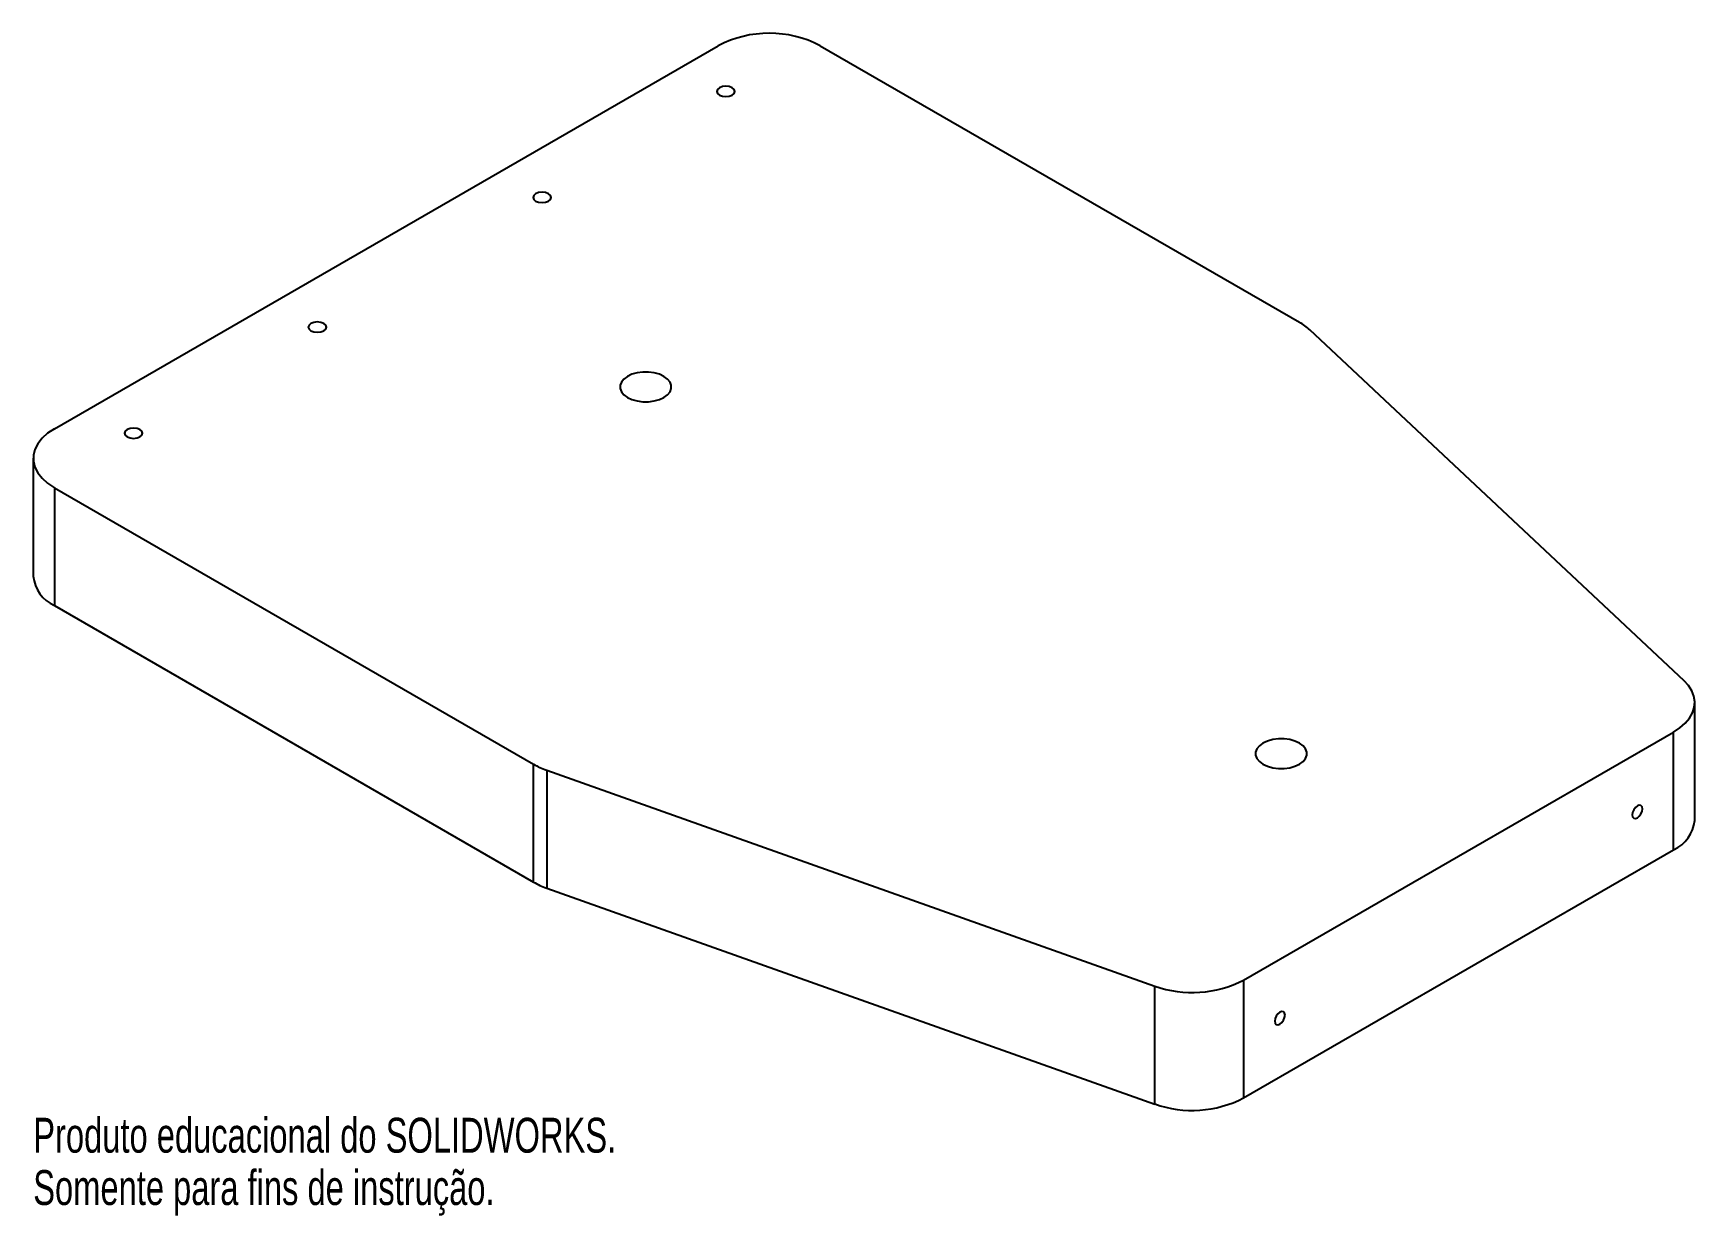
# Paper-space layout '_Isométrica' of a CAD drawing. Header units: millimetres. Extents: x -49 to 181, y -123 to 41.
import ezdxf

# ---------------------------------------------------------------- set-up
doc = ezdxf.new("R2010")
doc.units = ezdxf.units.MM
doc.styles.add('SLDTEXTSTYLE0', font='TXT', dxfattribs={"width": 0.7})

psp = doc.layouts.new('_Isométrica')

# ---------------------------------------------------------------- linework, layer by layer
at = {"color": 7, "linetype": 'Continuous', "lineweight": 25}
for p, q in [((-45.96, -14.29), (45.96, 38.78)), ((60.1, 38.78), (126.45, 0.48)), ((179.71, -49.18), (127.89, -0.58)), ((-48.89, -18.37), (-48.89, -34.7)), ((-45.96, -22.45), (20.38, -60.75)), ((-45.96, -22.45), (-45.96, -38.78)), ((-45.96, -38.78), (20.38, -77.08)), ((181.19, -68.54), (181.19, -52.21)), ((118.72, -90.66), (178.26, -56.29)), ((178.26, -72.62), (178.26, -56.29)), ((20.38, -77.08), (20.38, -60.75)), ((22.21, -61.58), (106.41, -91.5)), ((22.21, -61.58), (22.21, -77.91)), ((118.72, -106.99), (178.26, -72.62)), ((22.21, -77.91), (106.41, -107.83)), ((106.41, -107.83), (106.41, -91.5)), ((118.72, -90.66), (118.72, -106.99))]:
    psp.add_line(p, q, dxfattribs=at)
at = {"color": 7, "linetype": 'Continuous', "lineweight": 25, "flags": 128}
for points in [[(46.14, 31.94), (46.54, 31.79), (47.02, 31.73), (47.5, 31.79), (47.91, 31.94), (48.18, 32.18), (48.27, 32.45), (48.18, 32.73), (47.91, 32.96), (47.5, 33.12), (47.02, 33.18), (46.54, 33.12), (46.14, 32.96), (45.87, 32.73), (45.77, 32.45), (45.87, 32.18), (46.14, 31.94)], [(20.68, 17.25), (21.09, 17.09), (21.57, 17.04), (22.05, 17.09), (22.45, 17.25), (22.72, 17.48), (22.82, 17.76), (22.72, 18.04), (22.45, 18.27), (22.05, 18.43), (21.57, 18.48), (21.09, 18.43), (20.68, 18.27), (20.41, 18.04), (20.32, 17.76), (20.41, 17.48), (20.68, 17.25)], [(-10.43, -0.71), (-10.02, -0.87), (-9.55, -0.92), (-9.07, -0.87), (-8.66, -0.71), (-8.39, -0.48), (-8.3, -0.2), (-8.39, 0.07), (-8.66, 0.31), (-9.07, 0.46), (-9.55, 0.52), (-10.02, 0.46), (-10.43, 0.31), (-10.7, 0.07), (-10.8, -0.2), (-10.7, -0.48), (-10.43, -0.71)], [(33.4, -9.95), (34.02, -10.23), (34.74, -10.43), (35.52, -10.54), (36.32, -10.54), (37.1, -10.43), (37.82, -10.23), (38.45, -9.95), (38.95, -9.59), (39.29, -9.17), (39.47, -8.72), (39.47, -8.26), (39.29, -7.81), (38.95, -7.39), (38.45, -7.03), (37.82, -6.74), (37.1, -6.54), (36.32, -6.44), (35.52, -6.44), (34.74, -6.54), (34.02, -6.74), (33.4, -7.03), (32.9, -7.39), (32.55, -7.81), (32.37, -8.26), (32.37, -8.72), (32.55, -9.17), (32.9, -9.59), (33.4, -9.95)], [(-45.96, -14.29), (-46.9, -14.91), (-47.67, -15.6), (-48.26, -16.35), (-48.66, -17.14), (-48.87, -17.96), (-48.87, -18.78), (-48.66, -19.59), (-48.26, -20.38), (-47.67, -21.13), (-46.9, -21.83), (-45.96, -22.45)], [(-35.89, -15.41), (-35.48, -15.56), (-35, -15.62), (-34.52, -15.56), (-34.12, -15.41), (-33.85, -15.17), (-33.75, -14.9), (-33.85, -14.62), (-34.12, -14.39), (-34.52, -14.23), (-35, -14.18), (-35.48, -14.23), (-35.89, -14.39), (-36.16, -14.62), (-36.25, -14.9), (-36.16, -15.17), (-35.89, -15.41)], [(178.26, -56.29), (179.14, -55.71), (179.88, -55.07), (180.46, -54.37), (180.88, -53.64), (181.12, -52.88), (181.19, -52.11), (181.08, -51.34), (180.79, -50.59), (180.33, -49.86), (179.71, -49.18)], [(121.4, -60.75), (122.03, -61.04), (122.75, -61.24), (123.53, -61.34), (124.33, -61.34), (125.11, -61.24), (125.83, -61.04), (126.45, -60.75), (126.95, -60.39), (127.3, -59.97), (127.48, -59.52), (127.48, -59.06), (127.3, -58.61), (126.95, -58.2), (126.45, -57.84), (125.83, -57.55), (125.11, -57.35), (124.33, -57.25), (123.53, -57.25), (122.75, -57.35), (122.03, -57.55), (121.4, -57.84), (120.9, -58.2), (120.56, -58.61), (120.38, -59.06), (120.38, -59.52), (120.56, -59.97), (120.9, -60.39), (121.4, -60.75)], [(172.53, -67.76), (172.59, -68.04), (172.74, -68.22), (172.97, -68.26), (173.24, -68.17), (173.51, -67.95), (173.74, -67.64), (173.89, -67.29), (173.95, -66.94), (173.89, -66.66), (173.74, -66.49), (173.51, -66.44), (173.24, -66.54), (172.97, -66.75), (172.74, -67.06), (172.59, -67.42), (172.53, -67.76)], [(124.45, -95.52), (124.4, -95.24), (124.24, -95.06), (124.01, -95.02), (123.74, -95.11), (123.47, -95.33), (123.24, -95.64), (123.09, -95.99), (123.04, -96.34), (123.09, -96.62), (123.24, -96.79), (123.47, -96.84), (123.74, -96.74), (124.01, -96.53), (124.24, -96.22), (124.4, -95.86), (124.45, -95.52)]]:
    psp.add_lwpolyline(points, dxfattribs=at)
at = {"color": 7, "linetype": 'Continuous', "lineweight": 25}
for centre, radius, start, end in [((53.03, 25.2), 15.31, 62.4914, 117.5086), ((122.58, -6.33), 7.83, 47.2733, 60.4024), ((-43.93, -34.23), 4.98, 185.3883, 245.9319), ((25.88, -51.12), 11.09, 240.285, 250.6914), ((176.18, -68.03), 5.04, 294.4158, 354.264), ((25.88, -67.45), 11.09, 240.285, 250.6914), ((111.6, -76.79), 15.59, 250.5629, 297.1919), ((111.6, -93.12), 15.59, 250.5629, 297.1919)]:
    psp.add_arc(centre, radius, start, end, dxfattribs=at)

# ---------------------------------------------------------------- texts
at = {"color": 7, "linetype": 'Continuous', "char_height": 4.8336, "attachment_point": 1, "style": 'SLDTEXTSTYLE0'}
for s, insert in [('Produto educacional do SOLIDWORKS.', (-48.89, -109.73)), ('Somente para fins de instrução.', (-48.89, -116.98))]:
    psp.add_mtext(s, dxfattribs=dict(at, insert=insert))

doc.saveas('drawing.dxf')
